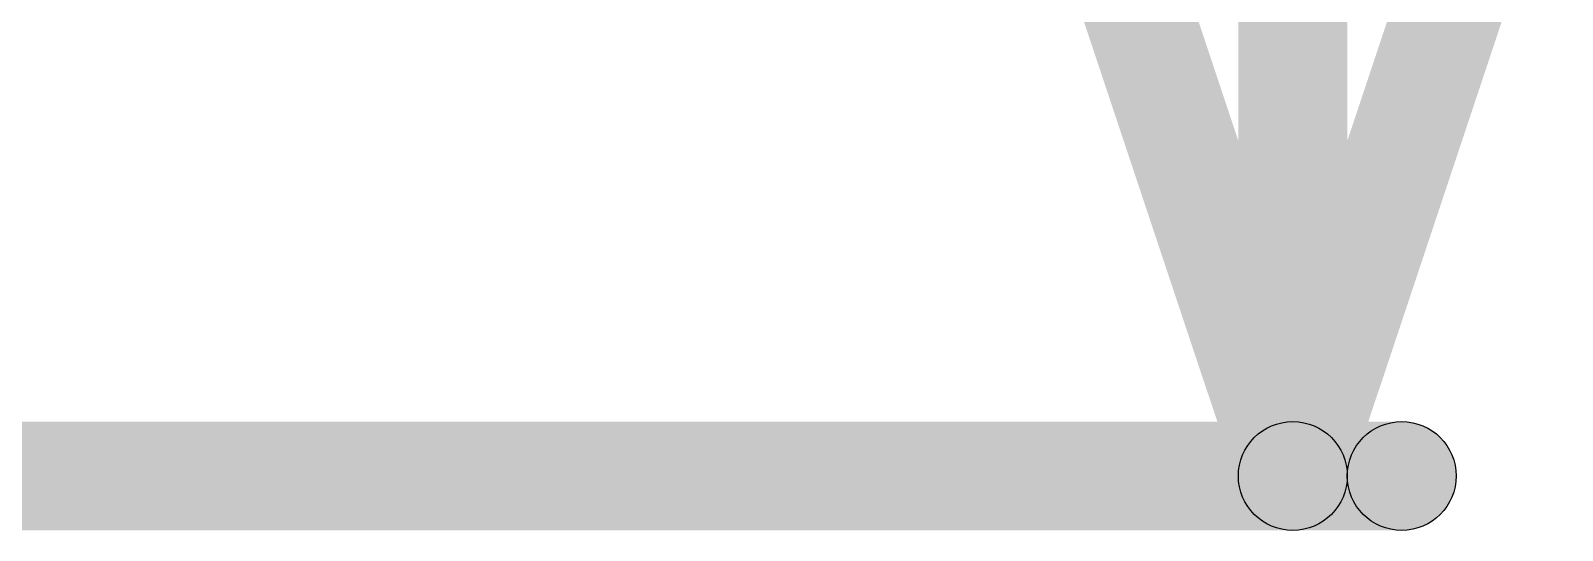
# Model space of a CAD drawing. Header units: millimetres. Extents: x -0.55 to 1.07, y -0.21 to 1.95.
# Drawn here: x 0.9009 to 1.0415, y 0.6478 to 0.6938 of the extents above; entities that cross this region are included whole.
import ezdxf

# ---------------------------------------------------------------- set-up
doc = ezdxf.new("R2010")
doc.units = ezdxf.units.MM
doc.header["$MEASUREMENT"] = 0
doc.layers.add('Mechanical1', color=6, linetype='Continuous')

msp = doc.modelspace()

# ---------------------------------------------------------------- hatches: boundary and pattern name
at = {"layer": 'Mechanical1'}
for points in [[(1.02174, 0.65283), (1.01174, 0.65283), (1.01174, 0.84385), (1.02174, 0.84385)], [(0.992, 0.71125), (1.00148, 0.71441), (1.02148, 0.65441), (1.012, 0.65125)], [(1.02148, 0.65125), (1.012, 0.65441), (1.032, 0.71441), (1.04148, 0.71125)], [(0.36479, 0.64783), (0.36479, 0.65783), (1.02674, 0.65783), (1.02674, 0.64783)]]:
    msp.add_hatch(color=6, dxfattribs=at).paths.add_polyline_path(points)
h = msp.add_hatch(color=6, dxfattribs=at)
edge = h.paths.add_edge_path()
edge.add_arc((1.01674, 0.65283), 0.005, 0, 360)
h = msp.add_hatch(color=6, dxfattribs=at)
edge = h.paths.add_edge_path()
edge.add_arc((1.01674, 0.65283), 0.005, 0, 360)
h = msp.add_hatch(color=6, dxfattribs=at)
edge = h.paths.add_edge_path()
edge.add_arc((1.01674, 0.65283), 0.005, 0, 360)
h = msp.add_hatch(color=6, dxfattribs=at)
edge = h.paths.add_edge_path()
edge.add_arc((1.02674, 0.65283), 0.005, 0, 360)

# ---------------------------------------------------------------- linework, layer by layer
for centre in [(1.01674, 0.65283), (1.01674, 0.65283), (1.01674, 0.65283), (1.02674, 0.65283)]:
    msp.add_circle(centre, 0.005, dxfattribs=at)

doc.saveas('drawing.dxf')
